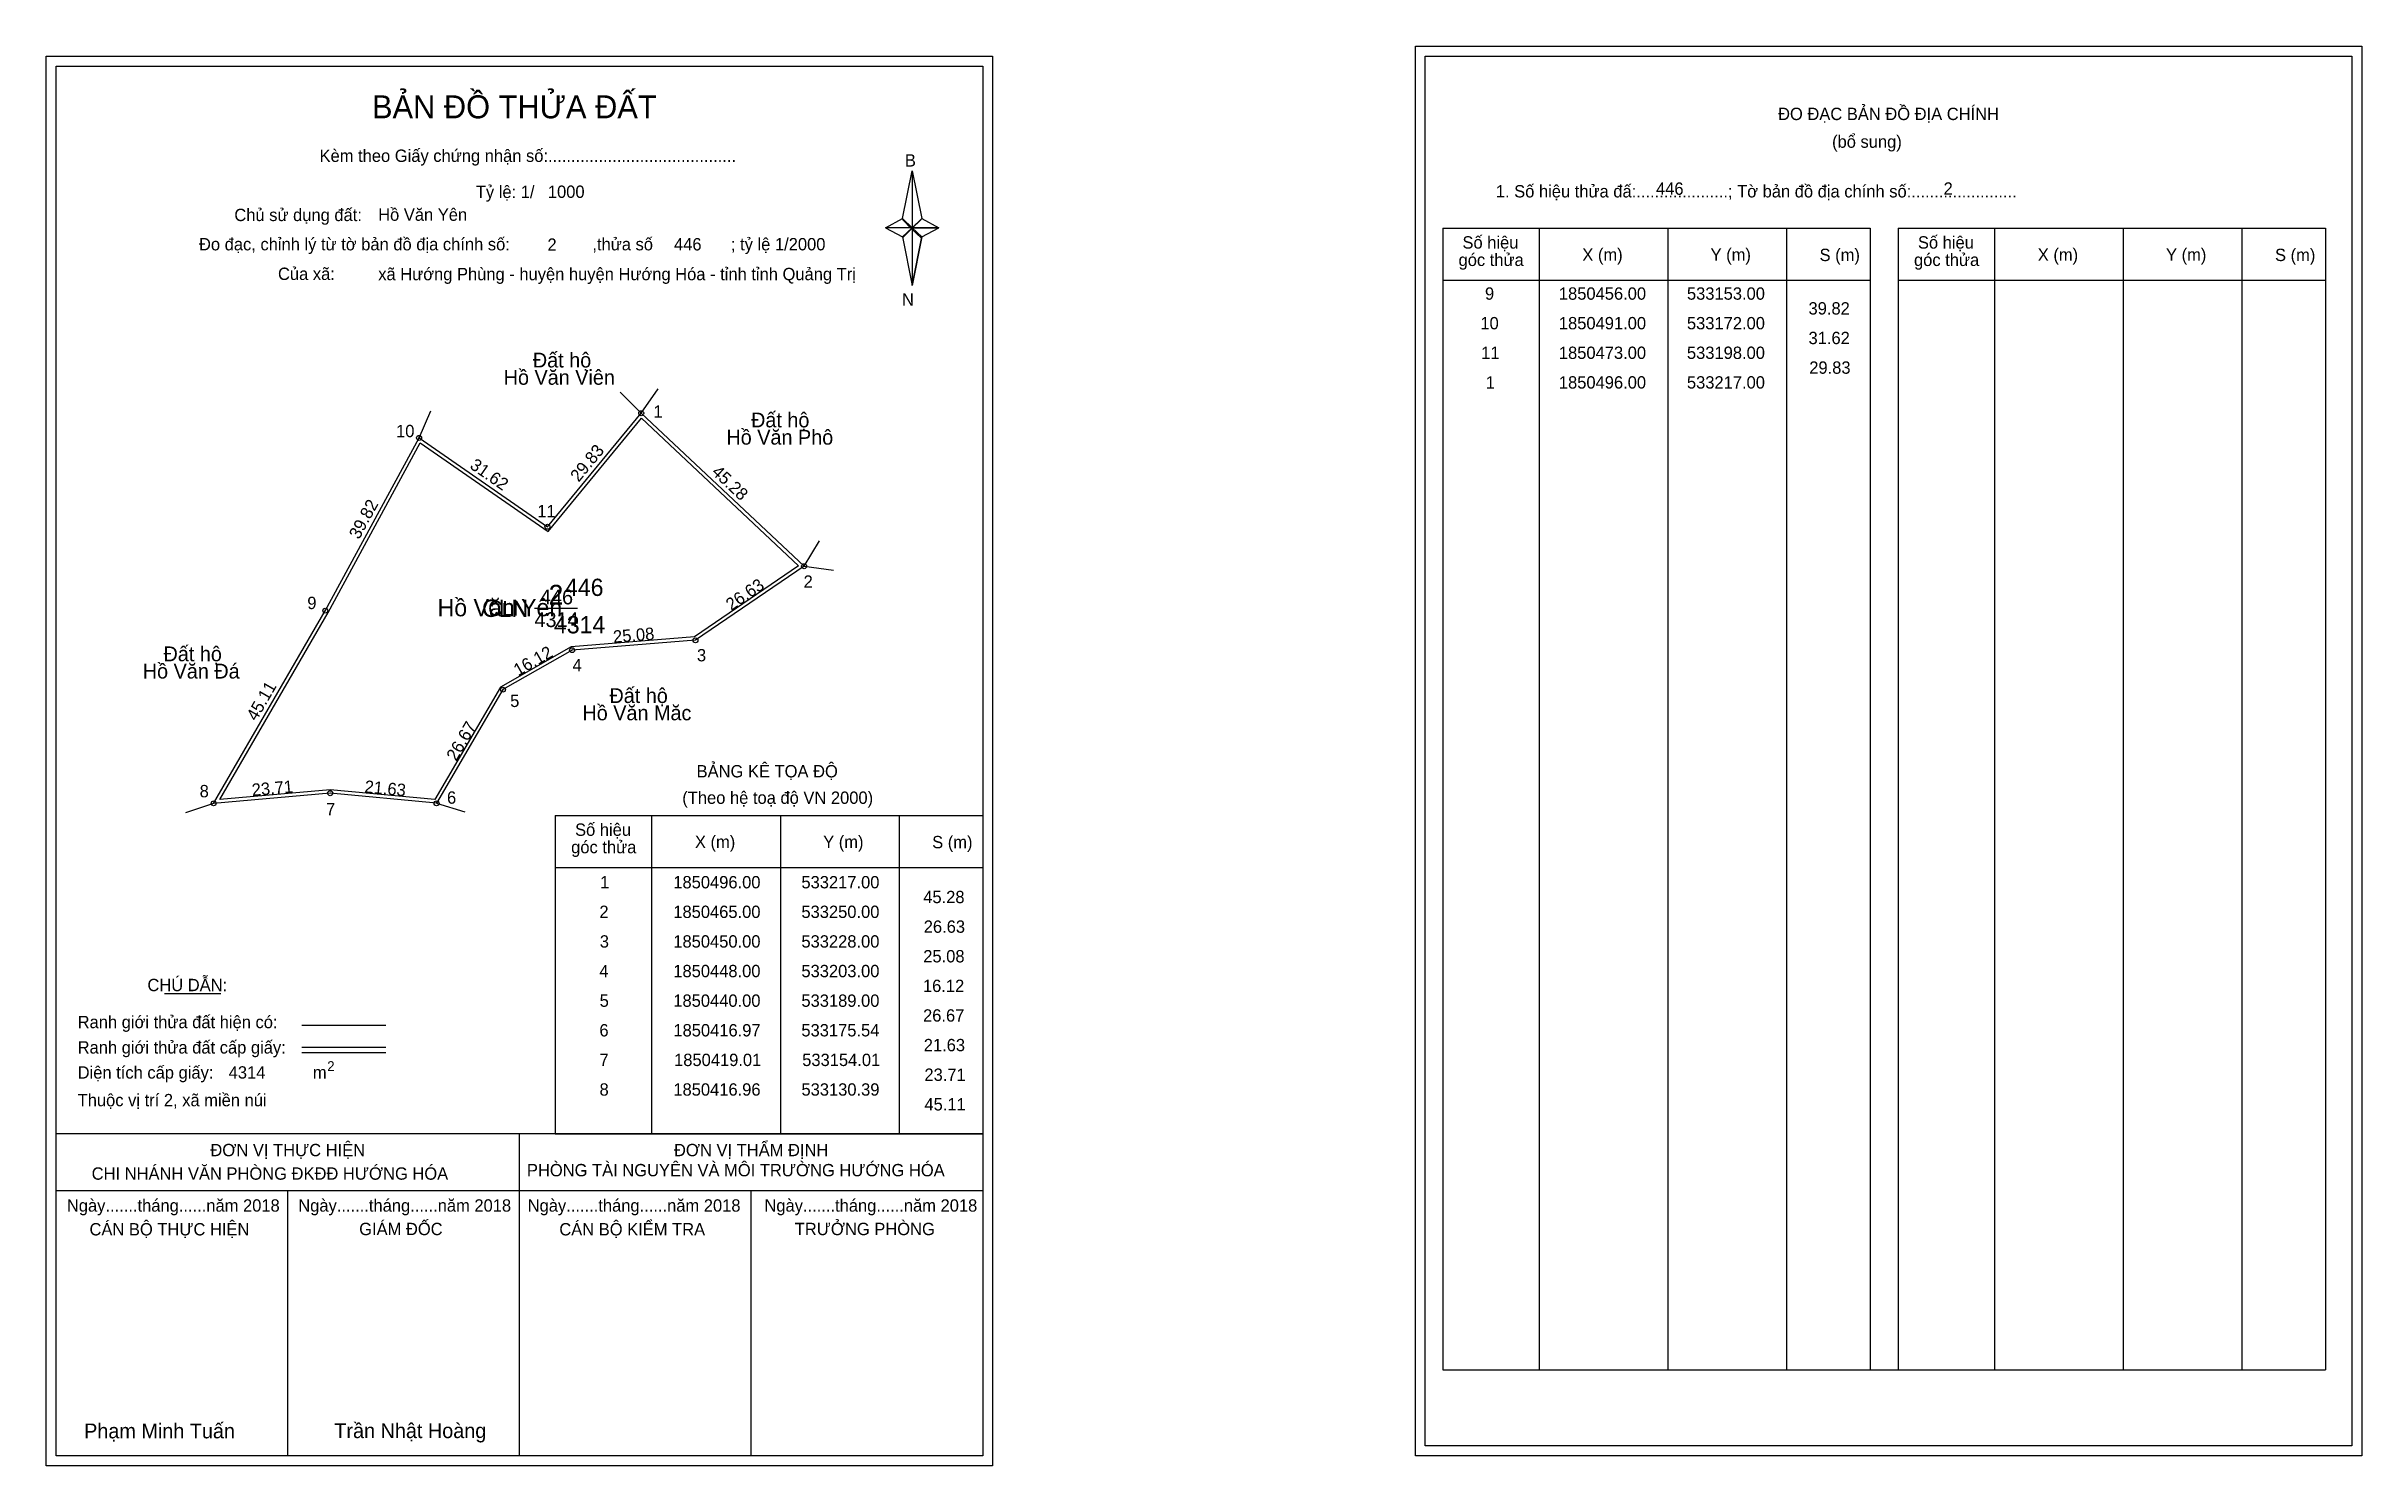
# Model space of a CAD drawing. Extents: x 533096 to 533566, y 1850283 to 1850570.
import ezdxf

# ---------------------------------------------------------------- set-up
doc = ezdxf.new("R2010")
doc.units = 0
for name, color, linetype in [('Level 1', 7, 'Continuous'), ('Level 10', 7, 'Continuous'), ('Level 11', 7, 'Continuous'), ('Level 13', 7, 'Continuous'), ('Level 2', 7, 'Continuous'), ('Level 27', 7, 'Continuous'), ('Level 3', 7, 'Continuous'), ('Level 36', 7, 'Continuous'), ('Level 4', 7, 'Continuous'), ('Level 49', 7, 'Continuous'), ('Level 5', 7, 'Continuous'), ('Level 53', 7, 'Continuous'), ('Level 55', 7, 'Continuous'), ('Level 6', 7, 'Continuous'), ('Level 63', 7, 'Continuous'), ('Level 7', 7, 'Continuous'), ('Level 9', 7, 'Continuous')]:
    doc.layers.add(name, color=color, linetype=linetype)

msp = doc.modelspace()

# ---------------------------------------------------------------- linework, layer by layer
at = {"layer": 'Level 1'}
for p, q in [((533375.81, 1850568.34), (533375.81, 1850568.34)), ((533098.49, 1850566.34), (533098.49, 1850566.34)), ((533269.91, 1850535.46), (533271.88, 1850545.1)), ((533271.88, 1850545.1), (533271.88, 1850533.58)), ((533271.88, 1850545.1), (533273.85, 1850535.46)), ((533266.47, 1850533.58), (533269.91, 1850535.46)), ((533269.91, 1850535.46), (533271.88, 1850533.58)), ((533271.73, 1850533.36), (533269.91, 1850535.24)), ((533273.7, 1850535.24), (533271.73, 1850533.36)), ((533271.73, 1850533.36), (533273.7, 1850535.24)), ((533273.85, 1850535.46), (533271.88, 1850533.58)), ((533271.88, 1850533.58), (533269.91, 1850531.74)), ((533271.73, 1850533.36), (533269.91, 1850531.52)), ((533269.91, 1850531.52), (533271.73, 1850533.36)), ((533269.91, 1850531.74), (533271.88, 1850521.88)), ((533273.7, 1850531.52), (533271.73, 1850533.36)), ((533271.88, 1850533.58), (533271.88, 1850521.88)), ((533271.88, 1850533.58), (533277.29, 1850533.58)), ((533271.88, 1850533.58), (533273.85, 1850531.74)), ((533273.85, 1850531.74), (533271.88, 1850521.88)), ((533273.85, 1850531.74), (533277.29, 1850533.58)), ((533379.35, 1850533.49), (533465.95, 1850533.49)), ((533398.94, 1850302.22), (533398.94, 1850533.49)), ((533425.01, 1850302.22), (533425.01, 1850533.49)), ((533448.98, 1850533.49), (533448.98, 1850302.22)), ((533465.95, 1850533.49), (533465.95, 1850302.22)), ((533471.6, 1850533.49), (533558.21, 1850533.49)), ((533491.19, 1850302.22), (533491.19, 1850533.49)), ((533517.27, 1850302.22), (533517.27, 1850533.49)), ((533541.24, 1850533.49), (533541.24, 1850302.22)), ((533558.21, 1850533.49), (533558.21, 1850302.22)), ((533379.35, 1850522.96), (533465.95, 1850522.96)), ((533471.6, 1850522.96), (533558.21, 1850522.96)), ((533199.59, 1850414.52), (533286.19, 1850414.52)), ((533219.18, 1850349.99), (533219.18, 1850414.52)), ((533245.25, 1850349.99), (533245.25, 1850414.52)), ((533269.22, 1850414.52), (533269.22, 1850349.99)), ((533199.59, 1850403.99), (533286.19, 1850403.99)), ((533120.41, 1850378.41), (533131.81, 1850378.41)), ((533148.27, 1850372), (533165.29, 1850372)), ((533148.27, 1850367.56), (533165.29, 1850367.56)), ((533148.27, 1850366.46), (533165.29, 1850366.46)), ((533205.32, 1850349.99), (533098.49, 1850349.99)), ((533286.19, 1850349.99), (533181.35, 1850349.99)), ((533192.34, 1850284.77), (533192.34, 1850349.99)), ((533199.59, 1850349.99), (533286.19, 1850349.99)), ((533286.19, 1850338.44), (533098.49, 1850338.44)), ((533145.41, 1850284.77), (533145.41, 1850338.44)), ((533239.26, 1850284.77), (533239.26, 1850338.44)), ((533379.35, 1850302.22), (533558.21, 1850302.22)), ((533563.51, 1850286.77), (533563.51, 1850286.77)), ((533286.19, 1850284.77), (533286.19, 1850284.77))]:
    msp.add_line(p, q, dxfattribs=at)
for points in [[(533269.91, 1850535.46), (533271.88, 1850545.1), (533271.88, 1850533.58)], [(533271.88, 1850533.58), (533273.85, 1850535.46), (533277.29, 1850533.58)], [(533266.47, 1850533.58), (533269.91, 1850531.74), (533271.88, 1850533.58)], [(533271.88, 1850533.58), (533271.88, 1850521.88), (533273.85, 1850531.74)]]:
    msp.add_lwpolyline(points, close=True, dxfattribs=at)
at = {"layer": 'Level 10'}
for points in [[(533217, 1850496), (533250, 1850465), (533228, 1850450), (533203, 1850448), (533189, 1850440), (533175.54, 1850416.97), (533154.01, 1850419.01), (533130.39, 1850416.96), (533153, 1850456), (533172, 1850491), (533198, 1850473)], [(533217.06, 1850494.98), (533248.89, 1850465.09), (533227.76, 1850450.68), (533202.79, 1850448.69), (533188.49, 1850440.51), (533175.16, 1850417.71), (533154.01, 1850419.71), (533131.67, 1850417.77), (533153.61, 1850455.66), (533172.24, 1850489.98), (533198.13, 1850472.06)]]:
    msp.add_lwpolyline(points, close=True, dxfattribs=at)
at = {"layer": 'Level 11'}
for centre in [(533217, 1850496), (533217, 1850496), (533172, 1850491), (533198, 1850473), (533250, 1850465), (533153, 1850456), (533228, 1850450), (533203, 1850448), (533189, 1850440), (533154.01, 1850419.01), (533130.39, 1850416.96), (533175.54, 1850416.97)]:
    msp.add_circle(centre, 0.5, dxfattribs=at)
at = {"layer": 'Level 27'}
for p, q in [((533217, 1850496), (533212.76, 1850500.24)), ((533217, 1850496), (533220.4, 1850500.95)), ((533172, 1850491), (533174.36, 1850496.51)), ((533250, 1850465), (533253.12, 1850470.12)), ((533250, 1850465), (533255.95, 1850464.2)), ((533130.39, 1850416.96), (533124.7, 1850415.06)), ((533175.54, 1850416.97), (533181.29, 1850415.25))]:
    msp.add_line(p, q, dxfattribs=at)
at = {"layer": 'Level 3'}
for p, q in [((533379.35, 1850533.49), (533379.35, 1850302.22)), ((533471.6, 1850533.49), (533471.6, 1850302.22)), ((533199.59, 1850414.52), (533199.59, 1850349.99))]:
    msp.add_line(p, q, dxfattribs=at)
at = {"layer": 'Level 63'}
for points in [[(533096.49, 1850568.34), (533288.19, 1850568.34), (533288.19, 1850282.77), (533096.49, 1850282.77)], [(533373.82, 1850570.34), (533565.52, 1850570.34), (533565.52, 1850284.77), (533373.82, 1850284.77)], [(533375.82, 1850568.34), (533563.52, 1850568.34), (533563.52, 1850286.77), (533375.82, 1850286.77)], [(533098.49, 1850566.34), (533286.19, 1850566.34), (533286.19, 1850284.77), (533098.49, 1850284.77)]]:
    msp.add_lwpolyline(points, close=True, dxfattribs=at)
at = {"layer": 'Level 9'}
msp.add_line((533195.38, 1850456.48), (533204.1, 1850456.48), dxfattribs=at)

# ---------------------------------------------------------------- texts
at = {"layer": 'Level 1'}
for s, height, p in [('BẢN ĐỒ THỬA ĐẤT', 4.6657, (533162.46, 1850555.75)), ('ĐO ĐẠC BẢN ĐỒ ĐỊA CHÍNH', 2.5, (533447.29, 1850555.4)), ('Kèm theo Giấy chứng nhận số:.........................................', 2.5, (533151.84, 1850546.92)), ('(bổ sung)', 2.5, (533458.23, 1850549.78)), ('B', 2.5, (533270.42, 1850545.98)), ('1. Số hiệu thửa đấ:....................; Tờ bản đồ địa chính số:.......................', 2.5, (533390.12, 1850539.72)), ('Chủ sử dụng đất:', 2.5, (533134.58, 1850534.93)), ('Đo đạc, chỉnh lý từ tờ bản đồ địa chính số:                  ,thửa số                 ; tỷ lệ 1/2000', 2.5, (533127.42, 1850529)), ('Số hiệu', 2.5, (533383.36, 1850529.36)), ('Số hiệu', 2.5, (533475.62, 1850529.36)), ('Của xã:', 2.5, (533143.42, 1850523)), ('góc thửa', 2.5, (533382.57, 1850525.83)), ('X (m)', 2.5, (533407.64, 1850526.88)), ('Y (m)', 2.5, (533433.62, 1850526.88)), ('S (m)', 2.5, (533455.7, 1850526.83)), ('góc thửa', 2.5, (533474.83, 1850525.83)), ('X (m)', 2.5, (533499.9, 1850526.88)), ('Y (m)', 2.5, (533525.88, 1850526.88)), ('S (m)', 2.5, (533547.96, 1850526.83)), ('N', 2.5, (533269.82, 1850517.81)), ('BẢNG KÊ TỌA ĐỘ', 2.5, (533228.22, 1850422.22)), ('(Theo hệ toạ độ VN 2000)', 2.5, (533225.32, 1850416.86)), ('Số hiệu', 2.5, (533203.6, 1850410.38)), ('góc thửa', 2.5, (533202.81, 1850406.85)), ('X (m)', 2.5, (533227.88, 1850407.91)), ('Y (m)', 2.5, (533253.86, 1850407.91)), ('S (m)', 2.5, (533275.94, 1850407.86)), ('CHÚ DẪN:', 2.5, (533116.97, 1850378.91)), ('Ranh giới thửa đất hiện có:', 2.5, (533102.84, 1850371.41)), ('Ranh giới thửa đất cấp giấy:', 2.5, (533102.84, 1850366.27)), ('Diện tích cấp giấy:', 2.5, (533102.84, 1850361.19)), ('m', 2.5, (533150.49, 1850361.21)), ('2', 2, (533153.39, 1850362.72)), ('Thuộc vị trí 2, xã miền núi', 2.5, (533102.84, 1850355.59)), ('ĐƠN VỊ THỰC HIỆN', 2.5, (533129.72, 1850345.47)), ('ĐƠN VỊ THẨM ĐỊNH', 2.5, (533223.63, 1850345.47)), ('CHI NHÁNH VĂN PHÒNG ĐKĐĐ HƯỚNG HÓA', 2.5, (533105.68, 1850340.71)), ('PHÒNG TÀI NGUYÊN VÀ MÔI TRƯỜNG HƯỚNG HÓA', 2.5, (533193.85, 1850341.4)), ('Ngày.......tháng......năm 2018', 2.5, (533100.66, 1850334.24)), ('Ngày.......tháng......năm 2018', 2.5, (533147.53, 1850334.24)), ('Ngày.......tháng......năm 2018', 2.5, (533194, 1850334.24)), ('Ngày.......tháng......năm 2018', 2.5, (533241.96, 1850334.24)), ('CÁN BỘ THỰC HIỆN', 2.5, (533105.24, 1850329.42)), ('GIÁM ĐỐC', 2.5, (533159.87, 1850329.48)), ('CÁN BỘ KIỂM TRA', 2.5, (533200.41, 1850329.42)), ('TRƯỞNG PHÒNG', 2.5, (533248.1, 1850329.48)), ('Phạm Minh Tuấn', 3, (533104.15, 1850288.31)), ('Trần Nhật Hoàng', 3, (533154.84, 1850288.36))]:
    msp.add_text(s, height=height, dxfattribs=at).set_placement(p)
at = {"layer": 'Level 11'}
msp.add_text('Tỷ lệ: 1/', height=2.5, dxfattribs=at).set_placement((533183.5, 1850539.61))
at = {"layer": 'Level 13'}
for s, p in [('446', (533196.5, 1850457.28)), ('CLN', (533185.99, 1850454.98)), ('4314', (533195.38, 1850452.68))]:
    msp.add_text(s, height=3, dxfattribs=at).set_placement(p)
at = {"layer": 'Level 2'}
msp.add_text('Hồ Văn Yên', height=3.5, dxfattribs=at).set_placement((533175.75, 1850454.86))
at = {"layer": 'Level 3'}
msp.add_text('CLN', height=3.5, dxfattribs=at).set_placement((533184.76, 1850454.73))
at = {"layer": 'Level 36'}
for s, p in [('Đất hộ', (533195.05, 1850505.27)), ('Hồ Văn Viên', (533189.14, 1850501.77)), ('Hồ Văn Phô', (533234.26, 1850489.64)), ('Đất hộ', (533239.25, 1850493.14)), ('Đất hộ', (533120.23, 1850445.75)), ('Hồ Văn Đá', (533116.03, 1850442.25)), ('Hồ Văn Măc', (533205.09, 1850433.79)), ('Đất hộ', (533210.57, 1850437.29))]:
    msp.add_text(s, height=3, dxfattribs=at).set_placement(p)
at = {"layer": 'Level 4'}
msp.add_text('446', height=3.5, dxfattribs=at).set_placement((533201.55, 1850458.98))
at = {"layer": 'Level 49'}
for s, rotation, p in [('29.83', 50.4403, (533204.33, 1850481.92)), ('31.62', 325.3048, (533182.1, 1850484.98)), ('45.28', 316.7899, (533231.1, 1850483.86)), ('39.82', 61.5044, (533159.85, 1850470.3)), ('26.63', 34.2869, (533235.24, 1850455.91)), ('25.08', 4.5739, (533211.4, 1850449.47)), ('16.12', 29.7449, (533192.06, 1850442.67)), ('45.11', 59.9227, (533139.03, 1850433.48)), ('26.67', 59.6956, (533179.52, 1850425.37)), ('23.71', 4.9603, (533138.22, 1850418.44)), ('21.63', 354.5873, (533160.87, 1850419.16))]:
    msp.add_text(s, height=2.5, rotation=rotation, dxfattribs=at).set_placement(p)
at = {"layer": 'Level 5'}
msp.add_text('4314', height=3.5, dxfattribs=at).set_placement((533199.31, 1850451.4))
at = {"layer": 'Level 53'}
for s, p in [('9', (533387.92, 1850519)), ('1850456.00', (533402.89, 1850519)), ('533153.00', (533428.83, 1850519)), ('39.82', (533453.46, 1850516)), ('10', (533386.99, 1850513)), ('1850491.00', (533402.89, 1850513)), ('533172.00', (533428.83, 1850513)), ('31.62', (533453.46, 1850510)), ('11', (533387.15, 1850507)), ('1850473.00', (533402.89, 1850507)), ('533198.00', (533428.83, 1850507)), ('1', (533388.07, 1850501)), ('1850496.00', (533402.89, 1850501)), ('533217.00', (533428.83, 1850501)), ('29.83', (533453.61, 1850504)), ('1', (533208.68, 1850399.74)), ('1850496.00', (533223.5, 1850399.74)), ('533217.00', (533249.45, 1850399.74)), ('45.28', (533274.13, 1850396.74)), ('2', (533208.53, 1850393.74)), ('1850465.00', (533223.5, 1850393.74)), ('533250.00', (533249.45, 1850393.74)), ('3', (533208.61, 1850387.74)), ('1850450.00', (533223.5, 1850387.74)), ('533228.00', (533249.45, 1850387.74)), ('26.63', (533274.23, 1850390.74)), ('25.08', (533274.13, 1850384.74)), ('4', (533208.52, 1850381.74)), ('1850448.00', (533223.5, 1850381.74)), ('533203.00', (533249.45, 1850381.74)), ('16.12', (533274.07, 1850378.74)), ('5', (533208.58, 1850375.74)), ('1850440.00', (533223.5, 1850375.74)), ('533189.00', (533249.45, 1850375.74)), ('6', (533208.53, 1850369.74)), ('1850416.97', (533223.52, 1850369.74)), ('533175.54', (533249.44, 1850369.74)), ('26.67', (533274.09, 1850372.74)), ('7', (533208.54, 1850363.74)), ('1850419.01', (533223.66, 1850363.74)), ('533154.01', (533249.61, 1850363.74)), ('21.63', (533274.23, 1850366.74)), ('23.71', (533274.37, 1850360.74)), ('8', (533208.56, 1850357.74)), ('1850416.96', (533223.51, 1850357.74)), ('533130.39', (533249.46, 1850357.74)), ('45.11', (533274.37, 1850354.74))]:
    msp.add_text(s, height=2.5, dxfattribs=at).set_placement(p)
at = {"layer": 'Level 55'}
for s, height, p in [('444', 0.11, (533216.88, 1850495.89)), ('1', 0.4, (533216.89, 1850496)), ('0', 0.11, (533216.96, 1850495.89)), ('0', 0.11, (533216.96, 1850495.89)), ('10', 0.4, (533171.72, 1850491)), ('444', 0.11, (533171.88, 1850490.89)), ('445', 0.11, (533171.88, 1850490.89)), ('11', 0.4, (533197.74, 1850473)), ('444', 0.11, (533197.88, 1850472.89)), ('449', 0.11, (533249.88, 1850464.89)), ('449', 0.11, (533249.88, 1850464.89)), ('2', 0.4, (533249.86, 1850465)), ('0', 0.11, (533249.96, 1850464.89)), ('0', 0.11, (533249.96, 1850464.89)), ('9', 0.4, (533152.86, 1850456)), ('445', 0.11, (533152.88, 1850455.89)), ('4', 0.4, (533202.86, 1850448)), ('449', 0.11, (533202.88, 1850447.89)), ('449', 0.11, (533202.88, 1850447.89)), ('449', 0.11, (533227.88, 1850449.89)), ('449', 0.11, (533227.88, 1850449.89)), ('3', 0.4, (533227.88, 1850450)), ('449', 0.11, (533188.88, 1850439.89)), ('449', 0.11, (533188.88, 1850439.89)), ('5', 0.4, (533188.87, 1850440)), ('7', 0.4, (533153.88, 1850419.01)), ('0', 0.11, (533153.97, 1850418.9)), ('8', 0.4, (533130.26, 1850416.96)), ('445', 0.11, (533130.27, 1850416.85)), ('0', 0.11, (533130.35, 1850416.85)), ('449', 0.11, (533175.42, 1850416.86)), ('449', 0.11, (533175.42, 1850416.86)), ('6', 0.4, (533175.4, 1850416.97)), ('0', 0.11, (533175.5, 1850416.86))]:
    msp.add_text(s, height=height, dxfattribs=at).set_placement(p)
at = {"layer": 'Level 6'}
for s, p in [('1000', (533198.09, 1850539.63)), ('446', (533422.57, 1850540.26)), ('2', (533480.82, 1850540.28)), ('Hồ Văn Yên', (533163.71, 1850534.99)), ('2', (533198.01, 1850528.91)), ('446', (533223.64, 1850528.99)), ('xã Hướng Phùng - huyện huyện Hướng Hóa - tỉnh tỉnh Quảng Trị', (533163.73, 1850522.95)), ('4314', (533133.43, 1850361.2))]:
    msp.add_text(s, height=2.5, dxfattribs=at).set_placement(p)
at = {"layer": 'Level 7'}
msp.add_text('2', height=4, dxfattribs=at).set_placement((533198.25, 1850457.24))
at = {"layer": 'Level 9'}
for s, p in [('1', (533219.48, 1850495.09)), ('10', (533167.34, 1850491.15)), ('11', (533195.94, 1850474.92)), ('2', (533249.89, 1850460.64)), ('9', (533149.36, 1850456.32)), ('4', (533203.08, 1850443.69)), ('3', (533228.29, 1850445.73)), ('5', (533190.45, 1850436.48)), ('8', (533127.55, 1850418.19)), ('6', (533177.66, 1850416.89)), ('7', (533153.16, 1850414.56))]:
    msp.add_text(s, height=2.5, dxfattribs=at).set_placement(p)

doc.saveas('drawing.dxf')
